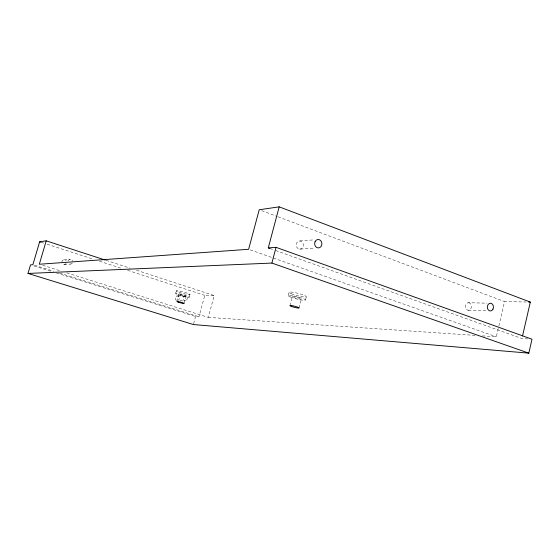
<?xml version="1.0" encoding="UTF-8"?>
<svg xmlns="http://www.w3.org/2000/svg" width="560" height="560" viewBox="0 0 560 560"><rect width="100%" height="100%" fill="white"/><g stroke="black" fill="none" stroke-linecap="round" stroke-linejoin="round"><path stroke-width="0.42" stroke-dasharray="2.8 2.1" d="M482.363 335.874L496.328 336.812L498.673 326.739M498.869 325.899L504.546 301.56L526.022 302.001M299.047 307.944L301.378 298.949M305.515 300.013L306.362 296.744M288.169 295.554L289.016 292.299M289.947 305.599L292.292 296.618M66.787 272.888L208.299 317.401L214.207 295.561L136.031 270.095M193.592 323.736L195.559 316.54L198.961 316.771L204.785 295.365L214.207 295.561M184.093 303.394L186.053 296.24M189.308 297.087L190.022 294.49M175.7 293.356L176.414 290.759M176.96 301.441L178.927 294.287M64.232 259.763L70.364 259.273M299.908 240.968L314.181 239.834M64.092 264.502L70.224 264.103M299.705 249.137A4.088 3.549 86.5 0 0 302.925 243.166A4.088 3.549 86.5 0 0 296.772 242.851A4.088 3.549 86.5 0 0 299.705 249.137L314.811 248.15M177.338 295.953L185.185 296.142M468.524 302.736A3.752 2.989 -88.9 0 1 470.974 308.434A3.752 2.989 -88.9 0 1 465.801 308.287A3.752 2.989 -88.9 0 1 468.524 302.736L487.109 303.17M179.837 300.552L185.066 300.727M468.356 310.233L487.781 310.884M208.299 317.401L475.377 335.398M527.807 338.933L521.941 338.541L274.869 250.243M34.545 265.23L53.739 271.243M59.584 273.077L198.961 316.771M33.866 265.916L52.199 271.656M56.371 272.965L195.559 316.54M42.651 265.293L60.13 270.788M42.133 242.606L43.792 243.138M47.11 244.216L92.757 259.021M99.393 261.177L120.967 268.177M127.61 270.333L204.785 295.365M106.092 260.344L130.214 268.198M250.271 249.879L496.328 336.812M269.927 248.479L274.05 249.949M261.674 210.679L277.207 216.496M278.026 216.797L504.546 301.56M66.122 263.396A2.373 2.303 81 0 1 62.489 263.746M61.859 262.038A2.373 2.303 81 0 1 66.185 261.03M176.687 300.37A2.254 2.079 -88.1 0 1 175.511 297.038A2.254 2.079 -88.1 0 1 178.787 296.653A2.254 2.079 -88.1 0 1 178.269 300.188M72.282 262.976A2.422 2.338 81.5 0 1 68.593 263.326M68.054 260.967A2.422 2.338 81.5 0 1 72.569 261.156M178.822 292.138A7.105 0.756 15.3 0 0 189.952 294.679A7.105 0.756 15.3 0 0 180.803 291.333A7.105 0.756 15.3 0 0 178.822 292.138M291.417 293.769A8.953 1.197 14.5 0 0 306.012 296.975A8.953 1.197 14.5 0 0 295.645 292.789A8.953 1.197 14.5 0 0 291.417 293.769M293.566 297.388A4.69 0.609 14.6 0 0 301.203 299.068A4.69 0.609 14.6 0 0 295.743 296.891A4.69 0.609 14.6 0 0 293.566 297.388M180.201 295.008A3.724 0.385 15.3 0 0 186.025 296.338A3.724 0.385 15.3 0 0 181.216 294.595A3.724 0.385 15.3 0 0 180.201 295.008M290.57 297.01A8.96 1.169 14.6 0 0 305.165 300.237A8.96 1.169 14.6 0 0 294.784 296.079A8.96 1.169 14.6 0 0 290.57 297.01M178.108 294.721A7.112 0.742 15.3 0 0 189.245 297.269A7.112 0.742 15.3 0 0 180.082 293.944A7.112 0.742 15.3 0 0 178.108 294.721M186.564 300.097A2.296 2.107 -88.2 0 0 185.731 296.233A2.296 2.107 -88.2 0 0 183.071 298.97A2.296 2.107 -88.2 0 0 186.564 300.097"/><path stroke-width="0.84" d="M105.259 260.071L46.214 240.835L39.641 241.794L32.879 264.705L30.534 264.873L28 273.434L193.375 324.541L528.815 353.15L532 339.213L276.052 247.338L268.282 247.891L279.181 206.85L530.32 302.092L522.529 335.993M28 273.434L271.894 263.067L276.052 247.338M46.214 240.835L39.319 264.243L248.626 249.291L259.217 209.762L279.181 206.85M528.598 302.057L530.32 302.092M39.641 241.794L41.3 242.333M271.894 263.067L528.815 353.15M268.282 247.891L269.927 248.479M291.228 306.341A4.697 0.567 14.6 0 0 298.872 308.056A4.697 0.567 14.6 0 0 293.391 305.914A4.697 0.567 14.6 0 0 291.228 306.341M178.241 302.134A3.724 0.364 15.3 0 0 184.065 303.478A3.724 0.364 15.3 0 0 179.242 301.763A3.724 0.364 15.3 0 0 178.241 302.134M492.989 309.113A3.864 3.045 -89 0 0 490.49 303.247A3.864 3.045 -89 0 0 487.718 308.966A3.864 3.045 -89 0 0 492.989 309.113M315.168 241.437A4.228 3.633 86.6 0 0 318.171 247.933A4.228 3.633 86.6 0 0 321.468 241.773A4.228 3.633 86.6 0 0 315.168 241.437"/></g></svg>
